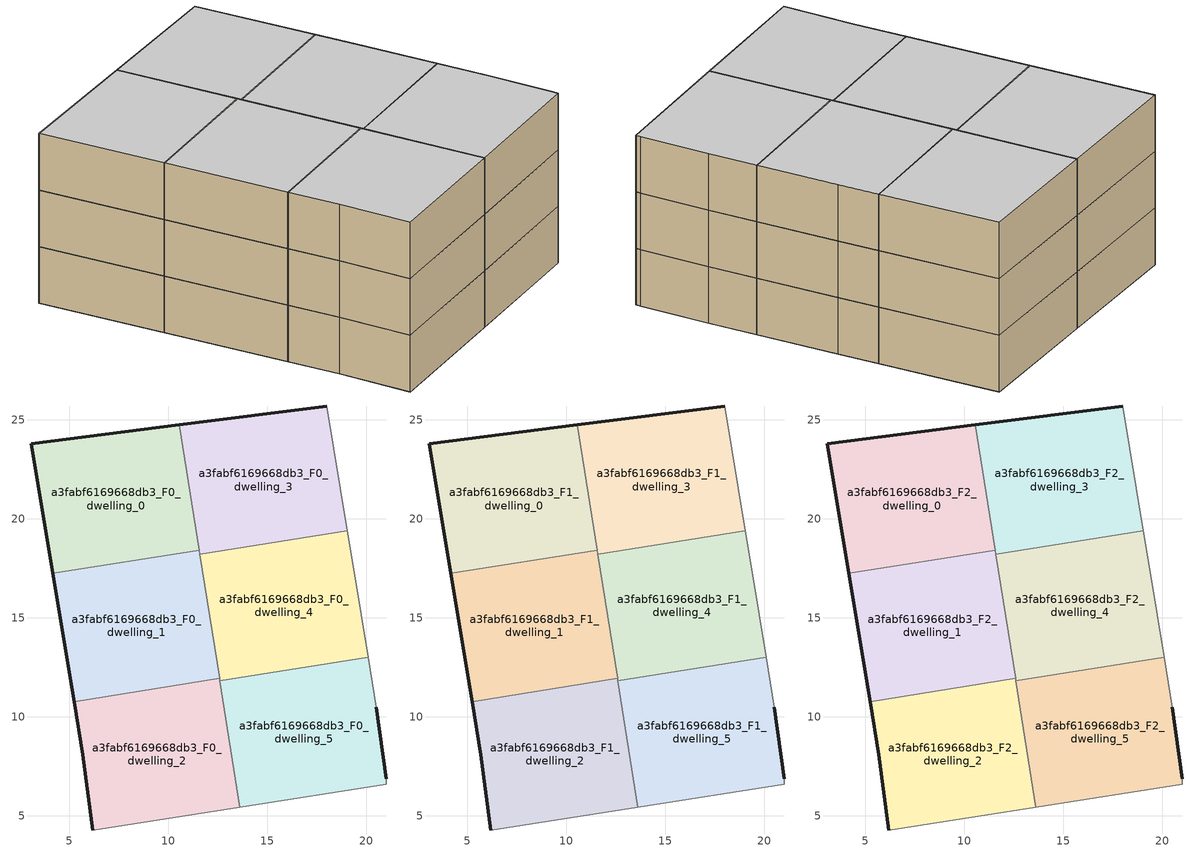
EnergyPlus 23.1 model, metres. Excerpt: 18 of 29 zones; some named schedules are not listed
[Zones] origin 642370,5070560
a3fabf6169668db3_F0_dwelling_0
 floor ground (EU_floor_Construction): 11.55,18.41 10.55,24.75 3.08,23.79 4.16,17.24 z0
 wall outside (EU_wall_Construction): 4.16,17.24 3.08,23.79 10.55,24.75 z0:3
 wall to a3fabf6169668db3_F0_dwelling_3 (EU_wall_Construction): 10.55,24.75 11.55,18.41 z0:3
 wall to a3fabf6169668db3_F0_dwelling_1 (EU_wall_Construction): 11.55,18.41 4.16,17.24 z0:3
a3fabf6169668db3_F0_dwelling_1
 floor ground (EU_floor_Construction): 12.58,11.93 11.55,18.41 4.16,17.24 5.23,10.77 z0
 wall outside (EU_wall_Construction): 5.23,10.77 4.16,17.24 z0:3
 wall to a3fabf6169668db3_F0_dwelling_2 (EU_wall_Construction): 12.58,11.93 5.23,10.77 z0:3
 wall to a3fabf6169668db3_F0_dwelling_4 (EU_wall_Construction): 11.58,18.21 12.58,11.93 z0:3
 wall to a3fabf6169668db3_F0_dwelling_3 (EU_wall_Construction): 11.55,18.41 11.58,18.21 z0:3
a3fabf6169668db3_F0_dwelling_2
 floor ground (EU_floor_Construction): 13.61,5.43 12.58,11.93 5.23,10.77 5.68,8.08 6.18,4.28 z0
 wall outside (EU_wall_Construction): 6.18,4.28 5.68,8.08 5.23,10.77 z0:3
 wall adiabatic (EU_wall_Construction): 13.61,5.43 6.18,4.28 z0:3
 wall to a3fabf6169668db3_F0_dwelling_5 (EU_wall_Construction): 12.6,11.82 13.61,5.43 z0:3
 wall to a3fabf6169668db3_F0_dwelling_4 (EU_wall_Construction): 12.58,11.93 12.6,11.82 z0:3
a3fabf6169668db3_F0_dwelling_3
 floor ground (EU_floor_Construction): 19.04,19.39 17.99,25.69 10.55,24.75 11.58,18.21 z0
 wall outside (EU_wall_Construction): 10.55,24.75 17.99,25.69 z0:3
 wall adiabatic (EU_wall_Construction): 17.99,25.69 19.04,19.39 z0:3
 wall to a3fabf6169668db3_F0_dwelling_4 (EU_wall_Construction): 19.04,19.39 11.58,18.21 z0:3
a3fabf6169668db3_F0_dwelling_4
 floor ground (EU_floor_Construction): 20.08,13 19.39,17.29 19.04,19.39 11.58,18.21 12.6,11.82 z0
 wall adiabatic (EU_wall_Construction): 19.04,19.39 19.39,17.29 20.08,13 z0:3
 wall to a3fabf6169668db3_F0_dwelling_5 (EU_wall_Construction): 20.08,13 12.6,11.82 z0:3
a3fabf6169668db3_F0_dwelling_5
 floor ground (EU_floor_Construction): 20.99,6.58 20.99,6.88 20.49,10.48 20.08,13 12.6,11.82 13.61,5.43 z0
 wall outside (EU_wall_Construction): 20.49,10.48 20.99,6.88 z0:3
 wall adiabatic (EU_wall_Construction): 20.08,13 20.49,10.48 / 20.99,6.88 20.99,6.58 13.61,5.43 z0:3
a3fabf6169668db3_F1_dwelling_0
 floor to a3fabf6169668db3_F0_dwelling_0 (EU_floor_Construction): 11.55,18.41 10.55,24.75 3.08,23.79 4.16,17.24 z3
 wall outside (EU_wall_Construction): 4.16,17.24 3.08,23.79 10.55,24.75 z3:6
 wall to a3fabf6169668db3_F1_dwelling_3 (EU_wall_Construction): 10.55,24.75 11.55,18.41 z3:6
 wall to a3fabf6169668db3_F1_dwelling_1 (EU_wall_Construction): 11.55,18.41 4.16,17.24 z3:6
a3fabf6169668db3_F1_dwelling_1
 floor to a3fabf6169668db3_F0_dwelling_1 (EU_floor_Construction): 12.58,11.93 11.55,18.41 4.16,17.24 5.23,10.77 z3
 wall outside (EU_wall_Construction): 5.23,10.77 4.16,17.24 z3:6
 wall to a3fabf6169668db3_F1_dwelling_2 (EU_wall_Construction): 12.58,11.93 5.23,10.77 z3:6
 wall to a3fabf6169668db3_F1_dwelling_4 (EU_wall_Construction): 11.58,18.21 12.58,11.93 z3:6
 wall to a3fabf6169668db3_F1_dwelling_3 (EU_wall_Construction): 11.55,18.41 11.58,18.21 z3:6
a3fabf6169668db3_F1_dwelling_2
 floor to a3fabf6169668db3_F0_dwelling_2 (EU_floor_Construction): 13.61,5.43 12.58,11.93 5.23,10.77 5.68,8.08 6.18,4.28 z3
 wall outside (EU_wall_Construction): 6.18,4.28 5.68,8.08 5.23,10.77 z3:6
 wall adiabatic (EU_wall_Construction): 13.61,5.43 6.18,4.28 z3:6
 wall to a3fabf6169668db3_F1_dwelling_5 (EU_wall_Construction): 12.6,11.82 13.61,5.43 z3:6
 wall to a3fabf6169668db3_F1_dwelling_4 (EU_wall_Construction): 12.58,11.93 12.6,11.82 z3:6
a3fabf6169668db3_F1_dwelling_3
 floor to a3fabf6169668db3_F0_dwelling_3 (EU_floor_Construction): 19.04,19.39 17.99,25.69 10.55,24.75 11.58,18.21 z3
 wall outside (EU_wall_Construction): 10.55,24.75 17.99,25.69 z3:6
 wall adiabatic (EU_wall_Construction): 17.99,25.69 19.04,19.39 z3:6
 wall to a3fabf6169668db3_F1_dwelling_4 (EU_wall_Construction): 19.04,19.39 11.58,18.21 z3:6
a3fabf6169668db3_F1_dwelling_4
 floor to a3fabf6169668db3_F0_dwelling_4 (EU_floor_Construction): 20.08,13 19.39,17.29 19.04,19.39 11.58,18.21 12.6,11.82 z3
 wall adiabatic (EU_wall_Construction): 19.04,19.39 19.39,17.29 20.08,13 z3:6
 wall to a3fabf6169668db3_F1_dwelling_5 (EU_wall_Construction): 20.08,13 12.6,11.82 z3:6
a3fabf6169668db3_F1_dwelling_5
 floor to a3fabf6169668db3_F0_dwelling_5 (EU_floor_Construction): 20.99,6.58 20.99,6.88 20.49,10.48 20.08,13 12.6,11.82 13.61,5.43 z3
 wall outside (EU_wall_Construction): 20.49,10.48 20.99,6.88 z3:6
 wall adiabatic (EU_wall_Construction): 20.08,13 20.49,10.48 / 20.99,6.88 20.99,6.58 13.61,5.43 z3:6
a3fabf6169668db3_F2_dwelling_0
 floor to a3fabf6169668db3_F1_dwelling_0 (EU_floor_Construction): 11.55,18.41 10.55,24.75 3.08,23.79 4.16,17.24 z6
 wall outside (EU_wall_Construction): 4.16,17.24 3.08,23.79 10.55,24.75 z6:9
 wall to a3fabf6169668db3_F2_dwelling_3 (EU_wall_Construction): 10.55,24.75 11.55,18.41 z6:9
 wall to a3fabf6169668db3_F2_dwelling_1 (EU_wall_Construction): 11.55,18.41 4.16,17.24 z6:9
 ceiling to a3fabf6169668db3_F3_dwelling_0 (EU_floor_Construction): 10.55,24.75 11.55,18.41 4.16,17.24 3.08,23.79 z9
a3fabf6169668db3_F2_dwelling_1
 floor to a3fabf6169668db3_F1_dwelling_1 (EU_floor_Construction): 12.58,11.93 11.55,18.41 4.16,17.24 5.23,10.77 z6
 wall outside (EU_wall_Construction): 5.23,10.77 4.16,17.24 z6:9
 wall to a3fabf6169668db3_F2_dwelling_2 (EU_wall_Construction): 12.58,11.93 5.23,10.77 z6:9
 wall to a3fabf6169668db3_F2_dwelling_4 (EU_wall_Construction): 11.58,18.21 12.58,11.93 z6:9
 wall to a3fabf6169668db3_F2_dwelling_3 (EU_wall_Construction): 11.55,18.41 11.58,18.21 z6:9
 ceiling to a3fabf6169668db3_F3_dwelling_1 (EU_floor_Construction): 11.55,18.41 12.58,11.93 5.23,10.77 4.16,17.24 z9
a3fabf6169668db3_F2_dwelling_2
 floor to a3fabf6169668db3_F1_dwelling_2 (EU_floor_Construction): 13.61,5.43 12.58,11.93 5.23,10.77 5.68,8.08 6.18,4.28 z6
 wall outside (EU_wall_Construction): 6.18,4.28 5.68,8.08 5.23,10.77 z6:9
 wall adiabatic (EU_wall_Construction): 13.61,5.43 6.18,4.28 z6:9
 wall to a3fabf6169668db3_F2_dwelling_5 (EU_wall_Construction): 12.6,11.82 13.61,5.43 z6:9
 wall to a3fabf6169668db3_F2_dwelling_4 (EU_wall_Construction): 12.58,11.93 12.6,11.82 z6:9
 ceiling to a3fabf6169668db3_F3_dwelling_2 (EU_floor_Construction): 12.58,11.93 13.61,5.43 6.18,4.28 5.68,8.08 5.23,10.77 z9
a3fabf6169668db3_F2_dwelling_3
 floor to a3fabf6169668db3_F1_dwelling_3 (EU_floor_Construction): 19.04,19.39 17.99,25.69 10.55,24.75 11.58,18.21 z6
 wall outside (EU_wall_Construction): 10.55,24.75 17.99,25.69 z6:9
 wall adiabatic (EU_wall_Construction): 17.99,25.69 19.04,19.39 z6:9
 wall to a3fabf6169668db3_F2_dwelling_4 (EU_wall_Construction): 19.04,19.39 11.58,18.21 z6:9
 ceiling to a3fabf6169668db3_F3_dwelling_3 (EU_floor_Construction): 17.99,25.69 19.04,19.39 11.58,18.21 10.55,24.75 z9
a3fabf6169668db3_F2_dwelling_4
 floor to a3fabf6169668db3_F1_dwelling_4 (EU_floor_Construction): 20.08,13 19.39,17.29 19.04,19.39 11.58,18.21 12.6,11.82 z6
 wall adiabatic (EU_wall_Construction): 19.04,19.39 19.39,17.29 20.08,13 z6:9
 wall to a3fabf6169668db3_F2_dwelling_5 (EU_wall_Construction): 20.08,13 12.6,11.82 z6:9
 ceiling to a3fabf6169668db3_F3_dwelling_4 (EU_floor_Construction): 19.04,19.39 19.39,17.29 20.08,13 12.6,11.82 11.58,18.21 z9
a3fabf6169668db3_F2_dwelling_5
 floor to a3fabf6169668db3_F1_dwelling_5 (EU_floor_Construction): 20.99,6.58 20.99,6.88 20.49,10.48 20.08,13 12.6,11.82 13.61,5.43 z6
 wall outside (EU_wall_Construction): 20.49,10.48 20.99,6.88 z6:9
 wall adiabatic (EU_wall_Construction): 20.08,13 20.49,10.48 / 20.99,6.88 20.99,6.58 13.61,5.43 z6:9
 ceiling to a3fabf6169668db3_F3_dwelling_5 (EU_floor_Construction): 20.08,13 20.49,10.48 20.99,6.88 20.99,6.58 13.61,5.43 12.6,11.82 z9
[Building]
EU S2 Campaign: North Axis=0; Terrain=City; Solar Distribution=FullExterior
[Site:Location]
Lyon-Bron: Latitude=45.75; Longitude=5; Time Zone=1; Elevation=198
[SizingPeriod:WeatherFileDays]
AnnualSizingPeriod: Begin Month=1; Begin Day of Month=1; End Month=12; End Day of Month=31; Day of Week for Start Day=Monday; Use Weather File Daylight Saving Period=No; Use Weather File Rain and Snow Indicators=No
[MATERIAL]
EU_InternalMass_Material: Roughness=MediumRough; Thickness=0.1; Conductivity=1; Density=1800; Specific Heat=900; Thermal Absorptance=0.9; Solar Absorptance=0.7; Visible Absorptance=0.7
[MATERIAL:NOMASS] Roughness=MediumRough; Thermal Absorptance=0.9; Solar Absorptance=0.7; Visible Absorptance=0.7
Name | Thermal Resistance
EU_wall_NoMass | 0.776494
EU_floor_NoMass | 0.421597
[CONSTRUCTION]
EU_wall_Construction: EU_wall_NoMass
EU_floor_Construction: EU_floor_NoMass
EU_InternalMass_Construction: EU_InternalMass_Material
[ZONE] Type=1; Multiplier=1; Ceiling Height=autocalculate; Floor Area=autocalculate; Part of Total Floor Area=Yes
Name | Volume
a3fabf6169668db3_F0_dwelling_0; a3fabf6169668db3_F1_dwelling_0; a3fabf6169668db3_F2_dwelling_0 | 146.849
a3fabf6169668db3_F0_dwelling_1; a3fabf6169668db3_F1_dwelling_1; a3fabf6169668db3_F2_dwelling_1 | 146.842
a3fabf6169668db3_F0_dwelling_2; a3fabf6169668db3_F1_dwelling_2; a3fabf6169668db3_F2_dwelling_2 | 146.872
a3fabf6169668db3_F0_dwelling_3; a3fabf6169668db3_F1_dwelling_3; a3fabf6169668db3_F2_dwelling_3 | 146.853
a3fabf6169668db3_F0_dwelling_4; a3fabf6169668db3_F1_dwelling_4; a3fabf6169668db3_F2_dwelling_4 | 146.844
a3fabf6169668db3_F0_dwelling_5; a3fabf6169668db3_F1_dwelling_5; a3fabf6169668db3_F2_dwelling_5 | 146.841
[INTERNALMASS] Construction=EU_InternalMass_Construction
Name | Zone or ZoneList | Surface Area
a3fabf6169668db3_F0_dwelling_0_EU_InternalMass | a3fabf6169668db3_F0_dwelling_0 | 48.9497
a3fabf6169668db3_F0_dwelling_1_EU_InternalMass | a3fabf6169668db3_F0_dwelling_1 | 48.9471
a3fabf6169668db3_F0_dwelling_2_EU_InternalMass | a3fabf6169668db3_F0_dwelling_2 | 48.9573
a3fabf6169668db3_F0_dwelling_3_EU_InternalMass | a3fabf6169668db3_F0_dwelling_3 | 48.951
a3fabf6169668db3_F0_dwelling_4_EU_InternalMass | a3fabf6169668db3_F0_dwelling_4 | 48.948
a3fabf6169668db3_F0_dwelling_5_EU_InternalMass | a3fabf6169668db3_F0_dwelling_5 | 48.9466
a3fabf6169668db3_F1_dwelling_0_EU_InternalMass | a3fabf6169668db3_F1_dwelling_0 | 48.9497
a3fabf6169668db3_F1_dwelling_1_EU_InternalMass | a3fabf6169668db3_F1_dwelling_1 | 48.9471
a3fabf6169668db3_F1_dwelling_2_EU_InternalMass | a3fabf6169668db3_F1_dwelling_2 | 48.9573
a3fabf6169668db3_F1_dwelling_3_EU_InternalMass | a3fabf6169668db3_F1_dwelling_3 | 48.951
a3fabf6169668db3_F1_dwelling_4_EU_InternalMass | a3fabf6169668db3_F1_dwelling_4 | 48.948
a3fabf6169668db3_F1_dwelling_5_EU_InternalMass | a3fabf6169668db3_F1_dwelling_5 | 48.9466
a3fabf6169668db3_F2_dwelling_0_EU_InternalMass | a3fabf6169668db3_F2_dwelling_0 | 48.9497
a3fabf6169668db3_F2_dwelling_1_EU_InternalMass | a3fabf6169668db3_F2_dwelling_1 | 48.9471
a3fabf6169668db3_F2_dwelling_2_EU_InternalMass | a3fabf6169668db3_F2_dwelling_2 | 48.9573
a3fabf6169668db3_F2_dwelling_3_EU_InternalMass | a3fabf6169668db3_F2_dwelling_3 | 48.951
a3fabf6169668db3_F2_dwelling_4_EU_InternalMass | a3fabf6169668db3_F2_dwelling_4 | 48.948
a3fabf6169668db3_F2_dwelling_5_EU_InternalMass | a3fabf6169668db3_F2_dwelling_5 | 48.9466
[OTHEREQUIPMENT] Fuel Type=Electricity; Design Level Calculation Method=Watts/Area; Power per Zone Floor Area=1; Fraction Latent=0; Fraction Radiant=0; Fraction Lost=0; Carbon Dioxide Generation Rate=0; EndUse Subcategory=EU_Step8_InternalGains
Name | Zone or ZoneList or Space or SpaceList | Schedule
EU_Step8_InternalGain_a3fabf6169668db3_F0_dwelling_0_f000 | a3fabf6169668db3_F0_dwelling_0 | EU_Step8_GainSchedule_a3fabf6169668db3_F0_dwelling_0_f000
EU_Step8_InternalGain_a3fabf6169668db3_F0_dwelling_1_f000 | a3fabf6169668db3_F0_dwelling_1 | EU_Step8_GainSchedule_a3fabf6169668db3_F0_dwelling_1_f000
EU_Step8_InternalGain_a3fabf6169668db3_F0_dwelling_2_f000 | a3fabf6169668db3_F0_dwelling_2 | EU_Step8_GainSchedule_a3fabf6169668db3_F0_dwelling_2_f000
EU_Step8_InternalGain_a3fabf6169668db3_F0_dwelling_3_f000 | a3fabf6169668db3_F0_dwelling_3 | EU_Step8_GainSchedule_a3fabf6169668db3_F0_dwelling_3_f000
EU_Step8_InternalGain_a3fabf6169668db3_F0_dwelling_4_f000 | a3fabf6169668db3_F0_dwelling_4 | EU_Step8_GainSchedule_a3fabf6169668db3_F0_dwelling_4_f000
EU_Step8_InternalGain_a3fabf6169668db3_F0_dwelling_5_f000 | a3fabf6169668db3_F0_dwelling_5 | EU_Step8_GainSchedule_a3fabf6169668db3_F0_dwelling_5_f000
EU_Step8_InternalGain_a3fabf6169668db3_F1_dwelling_0_f000 | a3fabf6169668db3_F1_dwelling_0 | EU_Step8_GainSchedule_a3fabf6169668db3_F1_dwelling_0_f000
EU_Step8_InternalGain_a3fabf6169668db3_F1_dwelling_1_f000 | a3fabf6169668db3_F1_dwelling_1 | EU_Step8_GainSchedule_a3fabf6169668db3_F1_dwelling_1_f000
EU_Step8_InternalGain_a3fabf6169668db3_F1_dwelling_2_f000 | a3fabf6169668db3_F1_dwelling_2 | EU_Step8_GainSchedule_a3fabf6169668db3_F1_dwelling_2_f000
EU_Step8_InternalGain_a3fabf6169668db3_F1_dwelling_3_f000 | a3fabf6169668db3_F1_dwelling_3 | EU_Step8_GainSchedule_a3fabf6169668db3_F1_dwelling_3_f000
EU_Step8_InternalGain_a3fabf6169668db3_F1_dwelling_4_f000 | a3fabf6169668db3_F1_dwelling_4 | EU_Step8_GainSchedule_a3fabf6169668db3_F1_dwelling_4_f000
EU_Step8_InternalGain_a3fabf6169668db3_F1_dwelling_5_f000 | a3fabf6169668db3_F1_dwelling_5 | EU_Step8_GainSchedule_a3fabf6169668db3_F1_dwelling_5_f000
EU_Step8_InternalGain_a3fabf6169668db3_F2_dwelling_0_f000 | a3fabf6169668db3_F2_dwelling_0 | EU_Step8_GainSchedule_a3fabf6169668db3_F2_dwelling_0_f000
EU_Step8_InternalGain_a3fabf6169668db3_F2_dwelling_1_f000 | a3fabf6169668db3_F2_dwelling_1 | EU_Step8_GainSchedule_a3fabf6169668db3_F2_dwelling_1_f000
EU_Step8_InternalGain_a3fabf6169668db3_F2_dwelling_2_f000 | a3fabf6169668db3_F2_dwelling_2 | EU_Step8_GainSchedule_a3fabf6169668db3_F2_dwelling_2_f000
EU_Step8_InternalGain_a3fabf6169668db3_F2_dwelling_3_f000 | a3fabf6169668db3_F2_dwelling_3 | EU_Step8_GainSchedule_a3fabf6169668db3_F2_dwelling_3_f000
EU_Step8_InternalGain_a3fabf6169668db3_F2_dwelling_4_f000 | a3fabf6169668db3_F2_dwelling_4 | EU_Step8_GainSchedule_a3fabf6169668db3_F2_dwelling_4_f000
EU_Step8_InternalGain_a3fabf6169668db3_F2_dwelling_5_f000 | a3fabf6169668db3_F2_dwelling_5 | EU_Step8_GainSchedule_a3fabf6169668db3_F2_dwelling_5_f000
[ZONEVENTILATION:DESIGNFLOWRATE] Schedule=EU_AlwaysOn; Design Flow Rate Calculation Method=AirChanges/Hour; Air Changes per Hour=0.693814; Ventilation Type=Natural; Fan Pressure Rise=0; Fan Total Efficiency=1; Constant Term Coefficient=1; Temperature Term Coefficient=0; Velocity Term Coefficient=0; Velocity Squared Term Coefficient=0; Minimum Indoor Temperature=-100; Maximum Indoor Temperature=100; Delta Temperature=-100; Minimum Outdoor Temperature=-100; Maximum Outdoor Temperature=100; Maximum Wind Speed=40
Name | Zone or ZoneList or Space or SpaceList
EU_ConstantAir_a3fabf6169668db3_F0_dwelling_0 | a3fabf6169668db3_F0_dwelling_0
EU_ConstantAir_a3fabf6169668db3_F0_dwelling_1 | a3fabf6169668db3_F0_dwelling_1
EU_ConstantAir_a3fabf6169668db3_F0_dwelling_2 | a3fabf6169668db3_F0_dwelling_2
EU_ConstantAir_a3fabf6169668db3_F0_dwelling_3 | a3fabf6169668db3_F0_dwelling_3
EU_ConstantAir_a3fabf6169668db3_F0_dwelling_4 | a3fabf6169668db3_F0_dwelling_4
EU_ConstantAir_a3fabf6169668db3_F0_dwelling_5 | a3fabf6169668db3_F0_dwelling_5
EU_ConstantAir_a3fabf6169668db3_F1_dwelling_0 | a3fabf6169668db3_F1_dwelling_0
EU_ConstantAir_a3fabf6169668db3_F1_dwelling_1 | a3fabf6169668db3_F1_dwelling_1
EU_ConstantAir_a3fabf6169668db3_F1_dwelling_2 | a3fabf6169668db3_F1_dwelling_2
EU_ConstantAir_a3fabf6169668db3_F1_dwelling_3 | a3fabf6169668db3_F1_dwelling_3
EU_ConstantAir_a3fabf6169668db3_F1_dwelling_4 | a3fabf6169668db3_F1_dwelling_4
EU_ConstantAir_a3fabf6169668db3_F1_dwelling_5 | a3fabf6169668db3_F1_dwelling_5
EU_ConstantAir_a3fabf6169668db3_F2_dwelling_0 | a3fabf6169668db3_F2_dwelling_0
EU_ConstantAir_a3fabf6169668db3_F2_dwelling_1 | a3fabf6169668db3_F2_dwelling_1
EU_ConstantAir_a3fabf6169668db3_F2_dwelling_2 | a3fabf6169668db3_F2_dwelling_2
EU_ConstantAir_a3fabf6169668db3_F2_dwelling_3 | a3fabf6169668db3_F2_dwelling_3
EU_ConstantAir_a3fabf6169668db3_F2_dwelling_4 | a3fabf6169668db3_F2_dwelling_4
EU_ConstantAir_a3fabf6169668db3_F2_dwelling_5 | a3fabf6169668db3_F2_dwelling_5
[HVACTEMPLATE:THERMOSTAT] Constant Heating Setpoint=20; Constant Cooling Setpoint=50
EU_HeatOnly_a3fabf6169668db3_F0_dwelling_0; EU_HeatOnly_a3fabf6169668db3_F0_dwelling_1; EU_HeatOnly_a3fabf6169668db3_F0_dwelling_2; EU_HeatOnly_a3fabf6169668db3_F0_dwelling_3; EU_HeatOnly_a3fabf6169668db3_F0_dwelling_4; EU_HeatOnly_a3fabf6169668db3_F0_dwelling_5; EU_HeatOnly_a3fabf6169668db3_F1_dwelling_0; EU_HeatOnly_a3fabf6169668db3_F1_dwelling_1; EU_HeatOnly_a3fabf6169668db3_F1_dwelling_2; EU_HeatOnly_a3fabf6169668db3_F1_dwelling_3; EU_HeatOnly_a3fabf6169668db3_F1_dwelling_4; EU_HeatOnly_a3fabf6169668db3_F1_dwelling_5; EU_HeatOnly_a3fabf6169668db3_F2_dwelling_0; EU_HeatOnly_a3fabf6169668db3_F2_dwelling_1; EU_HeatOnly_a3fabf6169668db3_F2_dwelling_2; EU_HeatOnly_a3fabf6169668db3_F2_dwelling_3; EU_HeatOnly_a3fabf6169668db3_F2_dwelling_4; EU_HeatOnly_a3fabf6169668db3_F2_dwelling_5; EU_HeatOnly_a3fabf6169668db3_F3_dwelling_0; EU_HeatOnly_a3fabf6169668db3_F3_dwelling_1; EU_HeatOnly_a3fabf6169668db3_F3_dwelling_2; EU_HeatOnly_a3fabf6169668db3_F3_dwelling_3; EU_HeatOnly_a3fabf6169668db3_F3_dwelling_4; EU_HeatOnly_a3fabf6169668db3_F3_dwelling_5; EU_HeatOnly_a3fabf6169668db3_F4_dwelling_0; EU_HeatOnly_a3fabf6169668db3_F4_dwelling_1; EU_HeatOnly_a3fabf6169668db3_F4_dwelling_2; EU_HeatOnly_a3fabf6169668db3_F4_dwelling_3; EU_HeatOnly_a3fabf6169668db3_F4_dwelling_4
[HVACTEMPLATE:ZONE:IDEALLOADSAIRSYSTEM] System Availability Schedule=EU_AlwaysOn; Maximum Heating Supply Air Temperature=50; Minimum Cooling Supply Air Temperature=13; Maximum Heating Supply Air Humidity Ratio=0.0156; Minimum Cooling Supply Air Humidity Ratio=0.0077; Heating Limit=NoLimit; Cooling Limit=NoLimit; Heating Availability Schedule=EU_AlwaysOn; Cooling Availability Schedule=EU_CoolingOff; Dehumidification Control Type=ConstantSensibleHeatRatio; Cooling Sensible Heat Ratio=0.7; Dehumidification Setpoint=60; Humidification Control Type=None; Humidification Setpoint=30; Outdoor Air Method=None; Outdoor Air Flow Rate per Person=0.00944; Outdoor Air Flow Rate per Zone Floor Area=0; Outdoor Air Flow Rate per Zone=0; Demand Controlled Ventilation Type=None; Outdoor Air Economizer Type=NoEconomizer; Heat Recovery Type=None; Sensible Heat Recovery Effectiveness=0.7; Latent Heat Recovery Effectiveness=0.65
Name | Template Thermostat
a3fabf6169668db3_F0_dwelling_0 | EU_HeatOnly_a3fabf6169668db3_F0_dwelling_0
a3fabf6169668db3_F0_dwelling_1 | EU_HeatOnly_a3fabf6169668db3_F0_dwelling_1
a3fabf6169668db3_F0_dwelling_2 | EU_HeatOnly_a3fabf6169668db3_F0_dwelling_2
a3fabf6169668db3_F0_dwelling_3 | EU_HeatOnly_a3fabf6169668db3_F0_dwelling_3
a3fabf6169668db3_F0_dwelling_4 | EU_HeatOnly_a3fabf6169668db3_F0_dwelling_4
a3fabf6169668db3_F0_dwelling_5 | EU_HeatOnly_a3fabf6169668db3_F0_dwelling_5
a3fabf6169668db3_F1_dwelling_0 | EU_HeatOnly_a3fabf6169668db3_F1_dwelling_0
a3fabf6169668db3_F1_dwelling_1 | EU_HeatOnly_a3fabf6169668db3_F1_dwelling_1
a3fabf6169668db3_F1_dwelling_2 | EU_HeatOnly_a3fabf6169668db3_F1_dwelling_2
